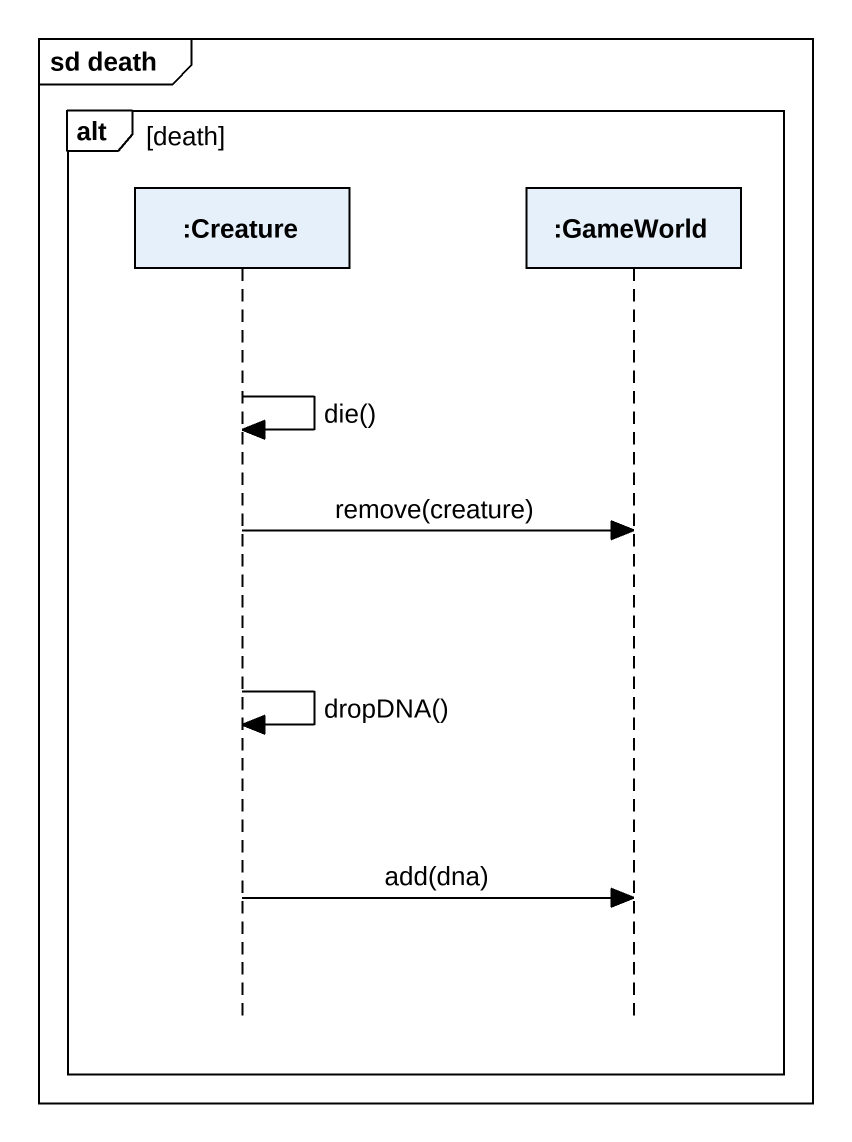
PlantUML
@startuml
mainframe sd death
hide footbox
participant ":Creature" as Creature
participant ":GameWorld" as GameWorld

alt death
  Creature -> Creature : die()
  Creature -> GameWorld : remove(creature)
  Creature -> Creature : dropDNA()
  Creature -> GameWorld : add(dna)
end
@enduml
